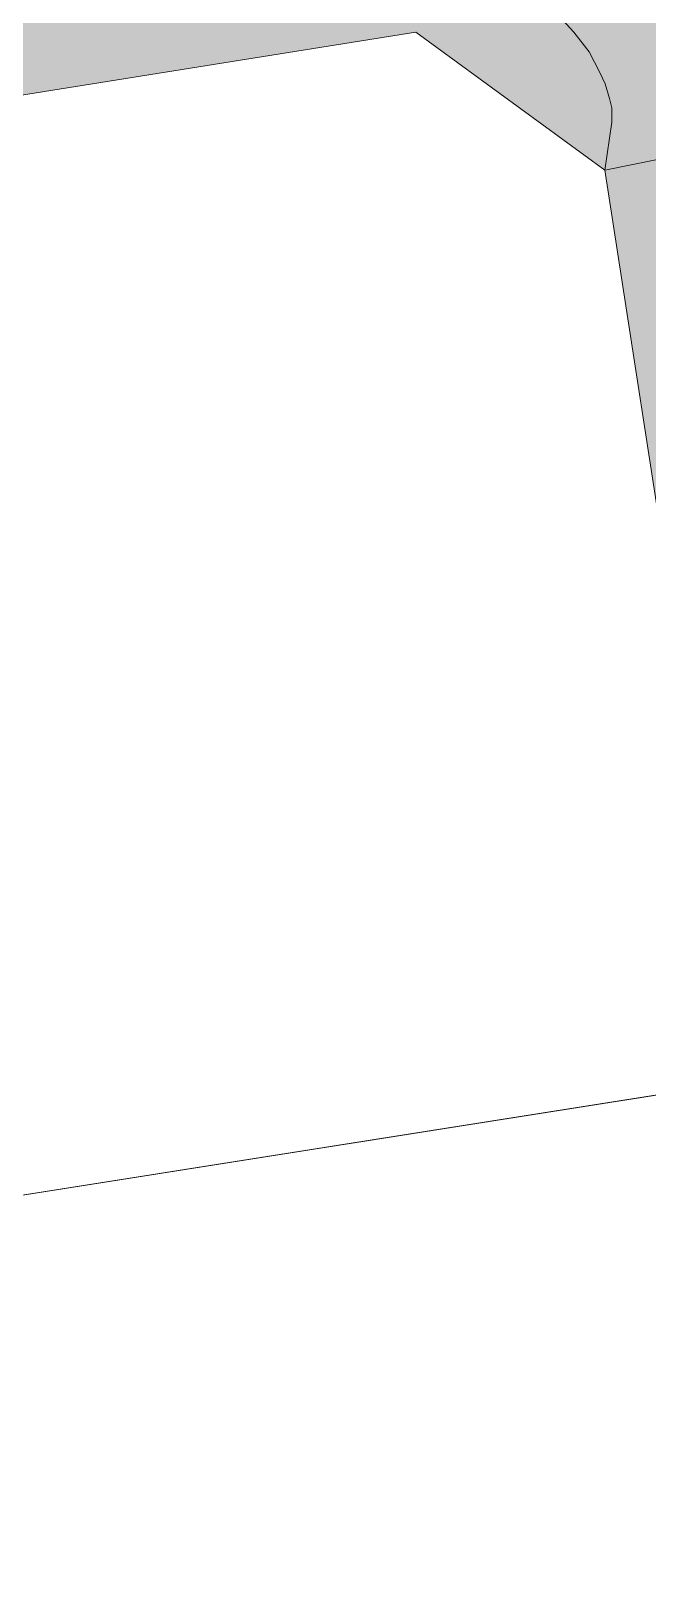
# Model space of a CAD drawing. Header units: metres. Extents: x 662613 to 666742, y 2728069 to 2732733.
# Drawn here: x 664835.4 to 664869.4, y 2729700 to 2729785.5 of the extents above; entities that cross this region are included whole.
import ezdxf

# ---------------------------------------------------------------- set-up
doc = ezdxf.new("R2010")
doc.units = ezdxf.units.M
doc.header["$MEASUREMENT"] = 0
doc.layers.add('Open area$0$INTENSIVE LANDSCAPING AND PLAZAS', color=7, linetype='Continuous', true_color=0xecf9e2)
doc.layers.add('Xref_DQ_MasterPlan_2024$0$DQ_PLOTS', color=252, linetype='Continuous', lineweight=15)
doc.layers.add('Xref_DQ_MasterPlan_2024$0$DQ_ROADS', color=8, linetype='Continuous', lineweight=13)

# ---------------------------------------------------------------- blocks, each defined once
blk = doc.blocks.new('Xref_DQ_MasterPlan_2024$0$DQ_Roads_')
at = {"layer": 'Xref_DQ_MasterPlan_2024$0$DQ_ROADS'}
blk.add_lwpolyline([(664871.4363, 2729778.7746), (664866.9876, 2729777.8791), (664867.3845, 2729780.5213), (664867.3817, 2729781.3102), (664867.2576, 2729781.8313), (664867.02, 2729782.639), (664866.7186, 2729783.2575), (664866.1327, 2729784.388), (664865.2974, 2729785.4747), (664864.4667, 2729786.3741)], dxfattribs=at)
blk = doc.blocks.new('Xref_DQ_MasterPlan_2024')
at = {"layer": 'Xref_DQ_MasterPlan_2024$0$DQ_PLOTS'}
blk.add_lwpolyline([(664870.983, 2729752.151), (664866.988, 2729777.879), (664856.592, 2729785.479), (664852.214, 2729784.78), (664809.121, 2729777.894), (664801.61, 2729767.48), (664792.796, 2729766.22), (664789.555, 2729786.453)], dxfattribs=at)
for points in [[(664852.214, 2729784.78), (664856.592, 2729785.479), (664866.988, 2729777.879), (664870.983, 2729752.151), (664872.336, 2729744.017), (664872.973, 2729740.067), (664874.811, 2729728.257), (664874.887, 2729727.765), (664874.843, 2729727.758), (664800.718, 2729716.062), (664798.848, 2729728.178), (664798.007, 2729733.717), (664797.341, 2729737.72), (664796.175, 2729744.637), (664794.753, 2729754.077), (664792.796, 2729766.22), (664801.61, 2729767.48), (664809.121, 2729777.894), (664852.214, 2729784.78)], [(664859.788, 2729664.88), (664810.068, 2729656.905), (664809.983, 2729657.443), (664800.718, 2729716.062), (664874.865, 2729727.761), (664884.27, 2729668.806), (664884.312, 2729668.542), (664859.788, 2729664.88)]]:
    blk.add_lwpolyline(points, close=True, dxfattribs=at)
blk.add_blockref('Xref_DQ_MasterPlan_2024$0$DQ_Roads_', (0, 0))
blk = doc.blocks.new('Open area')
at = {"layer": 'Open area$0$INTENSIVE LANDSCAPING AND PLAZAS'}
blk.add_hatch(color=256, dxfattribs=at).paths.add_polyline_path([(664903.9, 2729858.757), (664899.075, 2729852.491), (664895.857, 2729848.002), (664894.407, 2729846.023), (664891.864, 2729842.499), (664886.6, 2729835.29), (664878.004, 2729823.464), (664874.221, 2729818.273), (664870.249, 2729812.777), (664869.956, 2729812.37), (664873.782, 2729787.872), (664875.088, 2729779.51), (664876.342, 2729771.509), (664878.985, 2729753.41), (664870.983, 2729752.151), (664866.988, 2729777.879), (664856.592, 2729785.479), (664852.214, 2729784.78), (664809.121, 2729777.894), (664801.61, 2729767.48), (664792.796, 2729766.22), (664789.555, 2729786.453), (664789.819, 2729786.054), (664790.179, 2729785.772), (664790.987, 2729785.599), (664792.929, 2729785.749), (664796.507, 2729786.286), (664814.812, 2729788.417), (664834.325, 2729791.568), (664842.76, 2729792.979), (664843.376, 2729793.055), (664844.543, 2729793.38), (664846.631, 2729794.191), (664847.381, 2729794.554), (664847.972, 2729794.883), (664848.708, 2729795.722), (664849.229, 2729796.66), (664849.728, 2729797.471), (664850.437, 2729799.073), (664851.132, 2729800.712), (664852.223, 2729803.17), (664852.953, 2729804.359), (664856.841, 2729810.014), (664862.672, 2729817.468), (664864.35, 2729819.732), (664869.014, 2729826.021), (664873.138, 2729831.791), (664883.765, 2729846.133), (664885.091, 2729847.783), (664895.572, 2729864.063), (664903.9, 2729858.757)], flags=0)

msp = doc.modelspace()

# ---------------------------------------------------------------- block references
for name in ['Xref_DQ_MasterPlan_2024', 'Open area']:
    msp.add_blockref(name, (0, 0))

doc.saveas('drawing.dxf')
